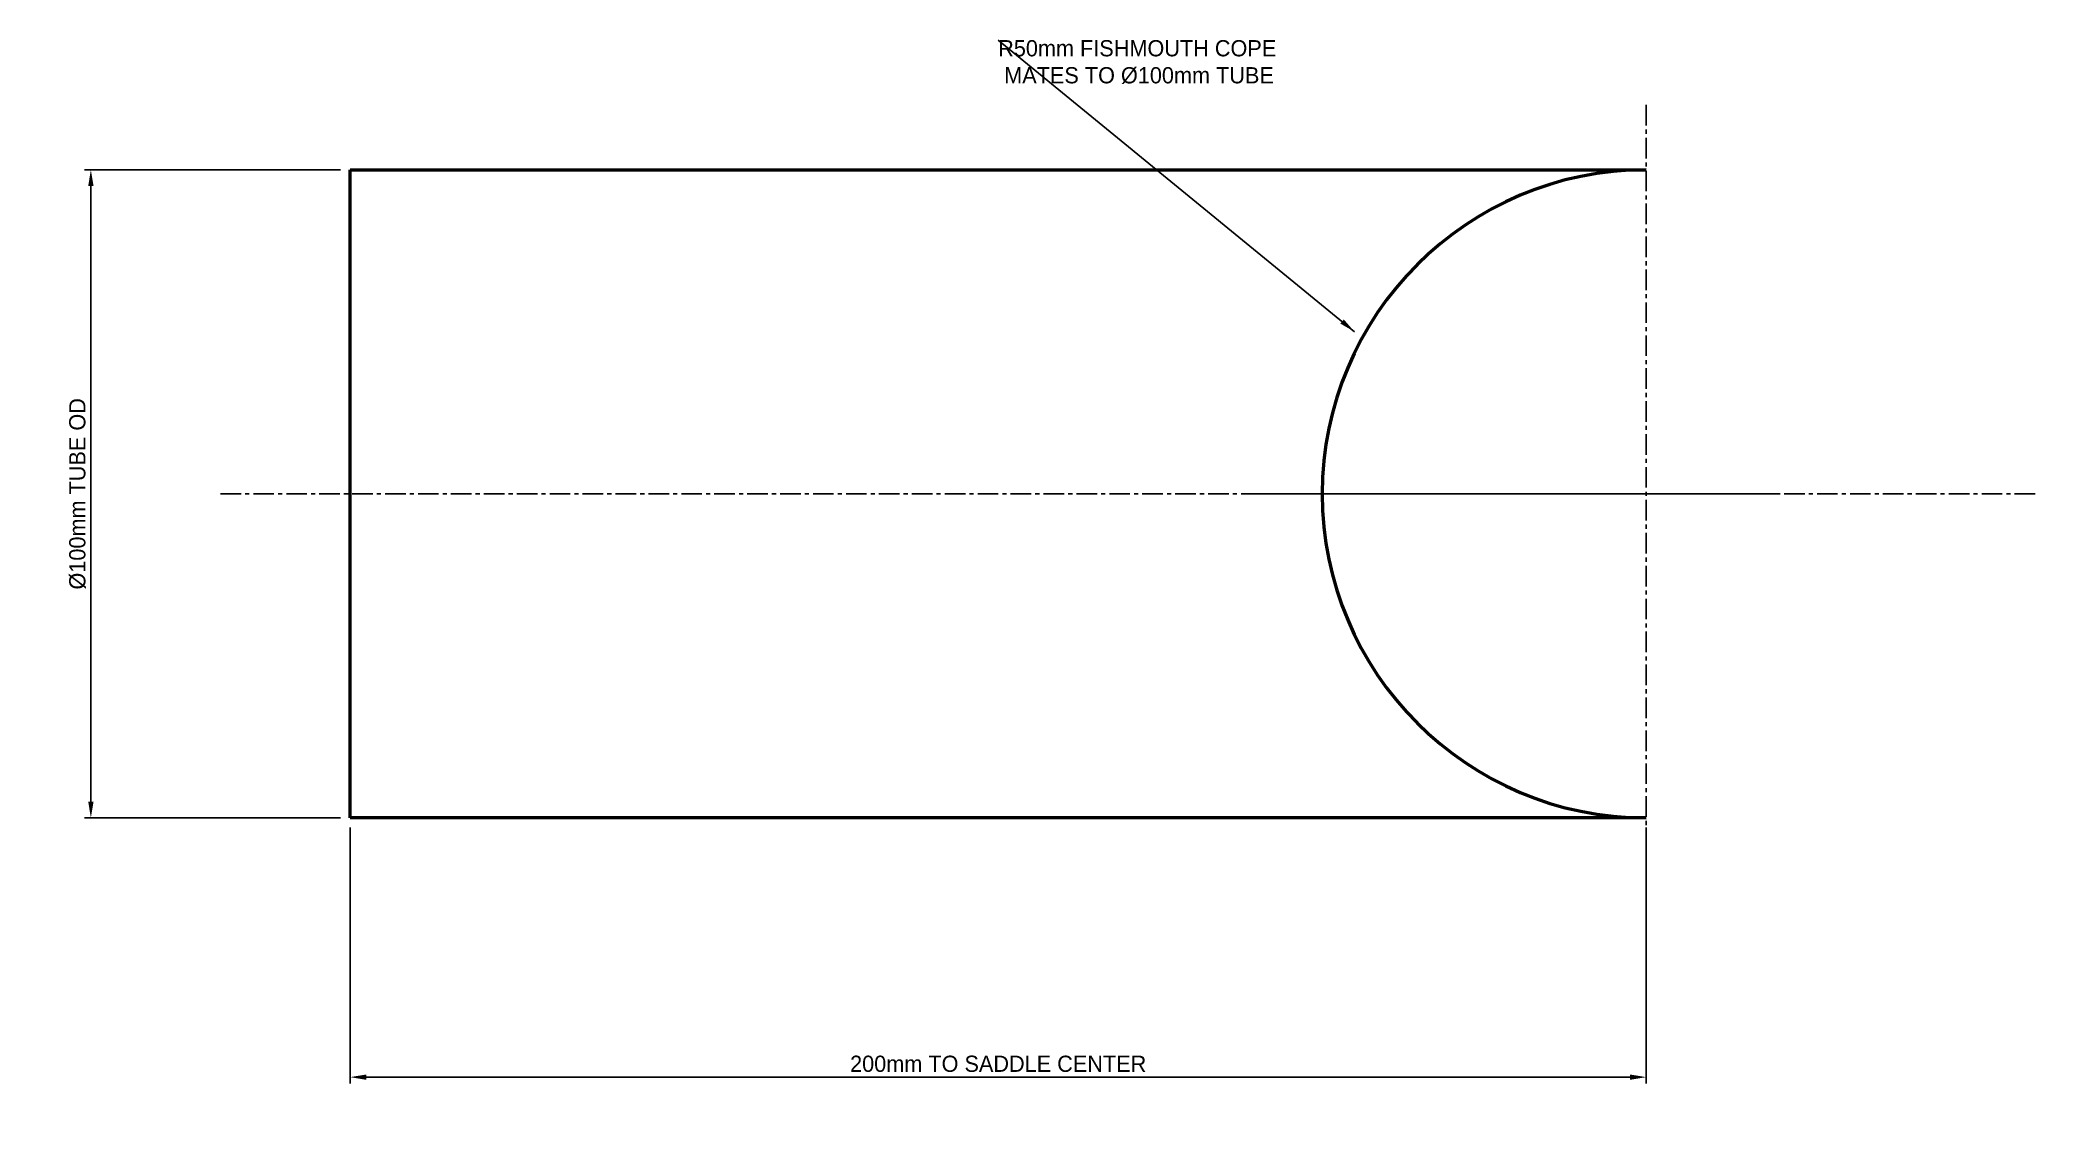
# Model space of a CAD drawing. Header units: metres. Extents: x -48 to 260, y -46 to 120.
import ezdxf

# ---------------------------------------------------------------- set-up
doc = ezdxf.new("R2010")
doc.units = ezdxf.units.M
doc.linetypes.add('CENTER', pattern=[5.08, 3.175, -0.635, 0.635, -0.635])
for name, color, linetype, lineweight in [('CENTERLINES', 7, 'CENTER', 25), ('DIMENSIONS', 7, 'Continuous', 25), ('GEOMETRY', 7, 'Continuous', 50)]:
    doc.layers.add(name, color=color, linetype=linetype, lineweight=lineweight)
doc.dimstyles.new('ENGINEERING_STYLE', dxfattribs={"dimtxt": 2.5, "dimasz": 2.5, "dimexe": 1, "dimexo": 1.5, "dimgap": 0.8, "dimtad": 1, "dimcen": 2.5, "dimazin": 3, "dimtfac": 1, "dimtmove": 0, "dimatfit": 3, "dimtfill": 1})

msp = doc.modelspace()

# ---------------------------------------------------------------- linework, layer by layer
at = {"layer": 'CENTERLINES'}
for p, q in [((200, -10), (200, 110)), ((-20, 50), (220, 50)), ((140, 50), (260, 50))]:
    msp.add_line(p, q, dxfattribs=at)
at = {"layer": 'GEOMETRY'}
for p, q in [((0, 0), (0, 100)), ((0, 100), (200, 100)), ((200, 0), (0, 0))]:
    msp.add_line(p, q, dxfattribs=at)
msp.add_arc((200, 50), 50, 90, 270, dxfattribs=at)

# ---------------------------------------------------------------- texts
at = {"layer": 'DIMENSIONS', "insert": (100, 120), "char_height": 2.5, "attachment_point": 1}
msp.add_mtext('R50mm FISHMOUTH COPE\\P MATES TO %%C100mm TUBE', dxfattribs=at)

# ---------------------------------------------------------------- leaders
at = {"layer": 'DIMENSIONS'}
msp.add_leader([(155, 75), (100, 120)], dimstyle='ENGINEERING_STYLE', dxfattribs=at)

# ---------------------------------------------------------------- next in the draw order: dimensions: what is measured, and where the dimension line sits
msp.add_linear_dim(base=(0, -40), p1=(0, 0), p2=(200, 0), text='200mm TO SADDLE CENTER', dimstyle='ENGINEERING_STYLE', dxfattribs=at).render()

# ---------------------------------------------------------------- next in the draw order: dimensions: what is measured, and where the dimension line sits
msp.add_linear_dim(base=(-40, 0), p1=(0, 0), p2=(0, 100), angle=90, text='%%C100mm TUBE OD', dimstyle='ENGINEERING_STYLE', dxfattribs=at).render()

doc.saveas('drawing.dxf')
